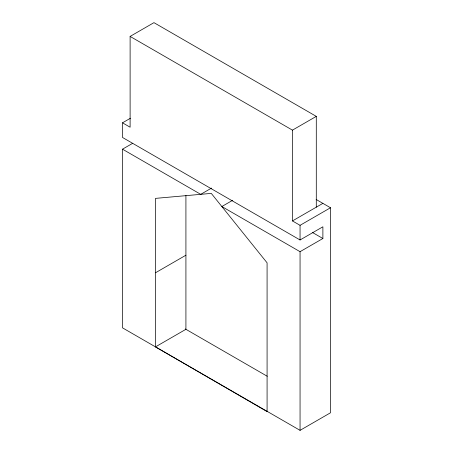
<?xml version="1.0" encoding="UTF-8"?>
<svg xmlns="http://www.w3.org/2000/svg" width="453" height="453" viewBox="0 0 453 453"><rect width="100%" height="100%" fill="white"/><g stroke="black" fill="none" stroke-linecap="round" stroke-linejoin="round"><path stroke-width="0.68" d="M232.655 200.288L221.84 206.528L300.056 251.687L322.887 238.51L322.887 226.794L300.056 239.971L122.503 137.463L122.503 122.82L130.113 127.214L130.113 36.416L153.958 22.65L316.29 116.376L316.29 207.168M122.503 122.82L130.419 118.25M316.149 199.473L330.497 207.757L330.497 412.779L300.056 430.35L122.503 327.842L122.503 149.179L132.718 143.284M130.113 36.416L292.451 130.141L316.29 116.376M211.534 188.091L200.724 194.337L122.503 149.179M155.481 272.78L185.917 255.209M292.451 130.141L292.451 220.934L322.887 203.363M292.451 220.934L300.056 225.328L330.497 207.757M155.481 346.879L155.481 198.38L211.279 193.391L267.083 262.814L267.083 411.618L155.481 346.879L185.917 329.303L185.917 195.543M312.496 232.508L322.887 238.51M185.339 328.974L267.259 376.267M300.056 225.328L300.056 239.971M300.056 251.687L300.056 430.35"/></g></svg>
